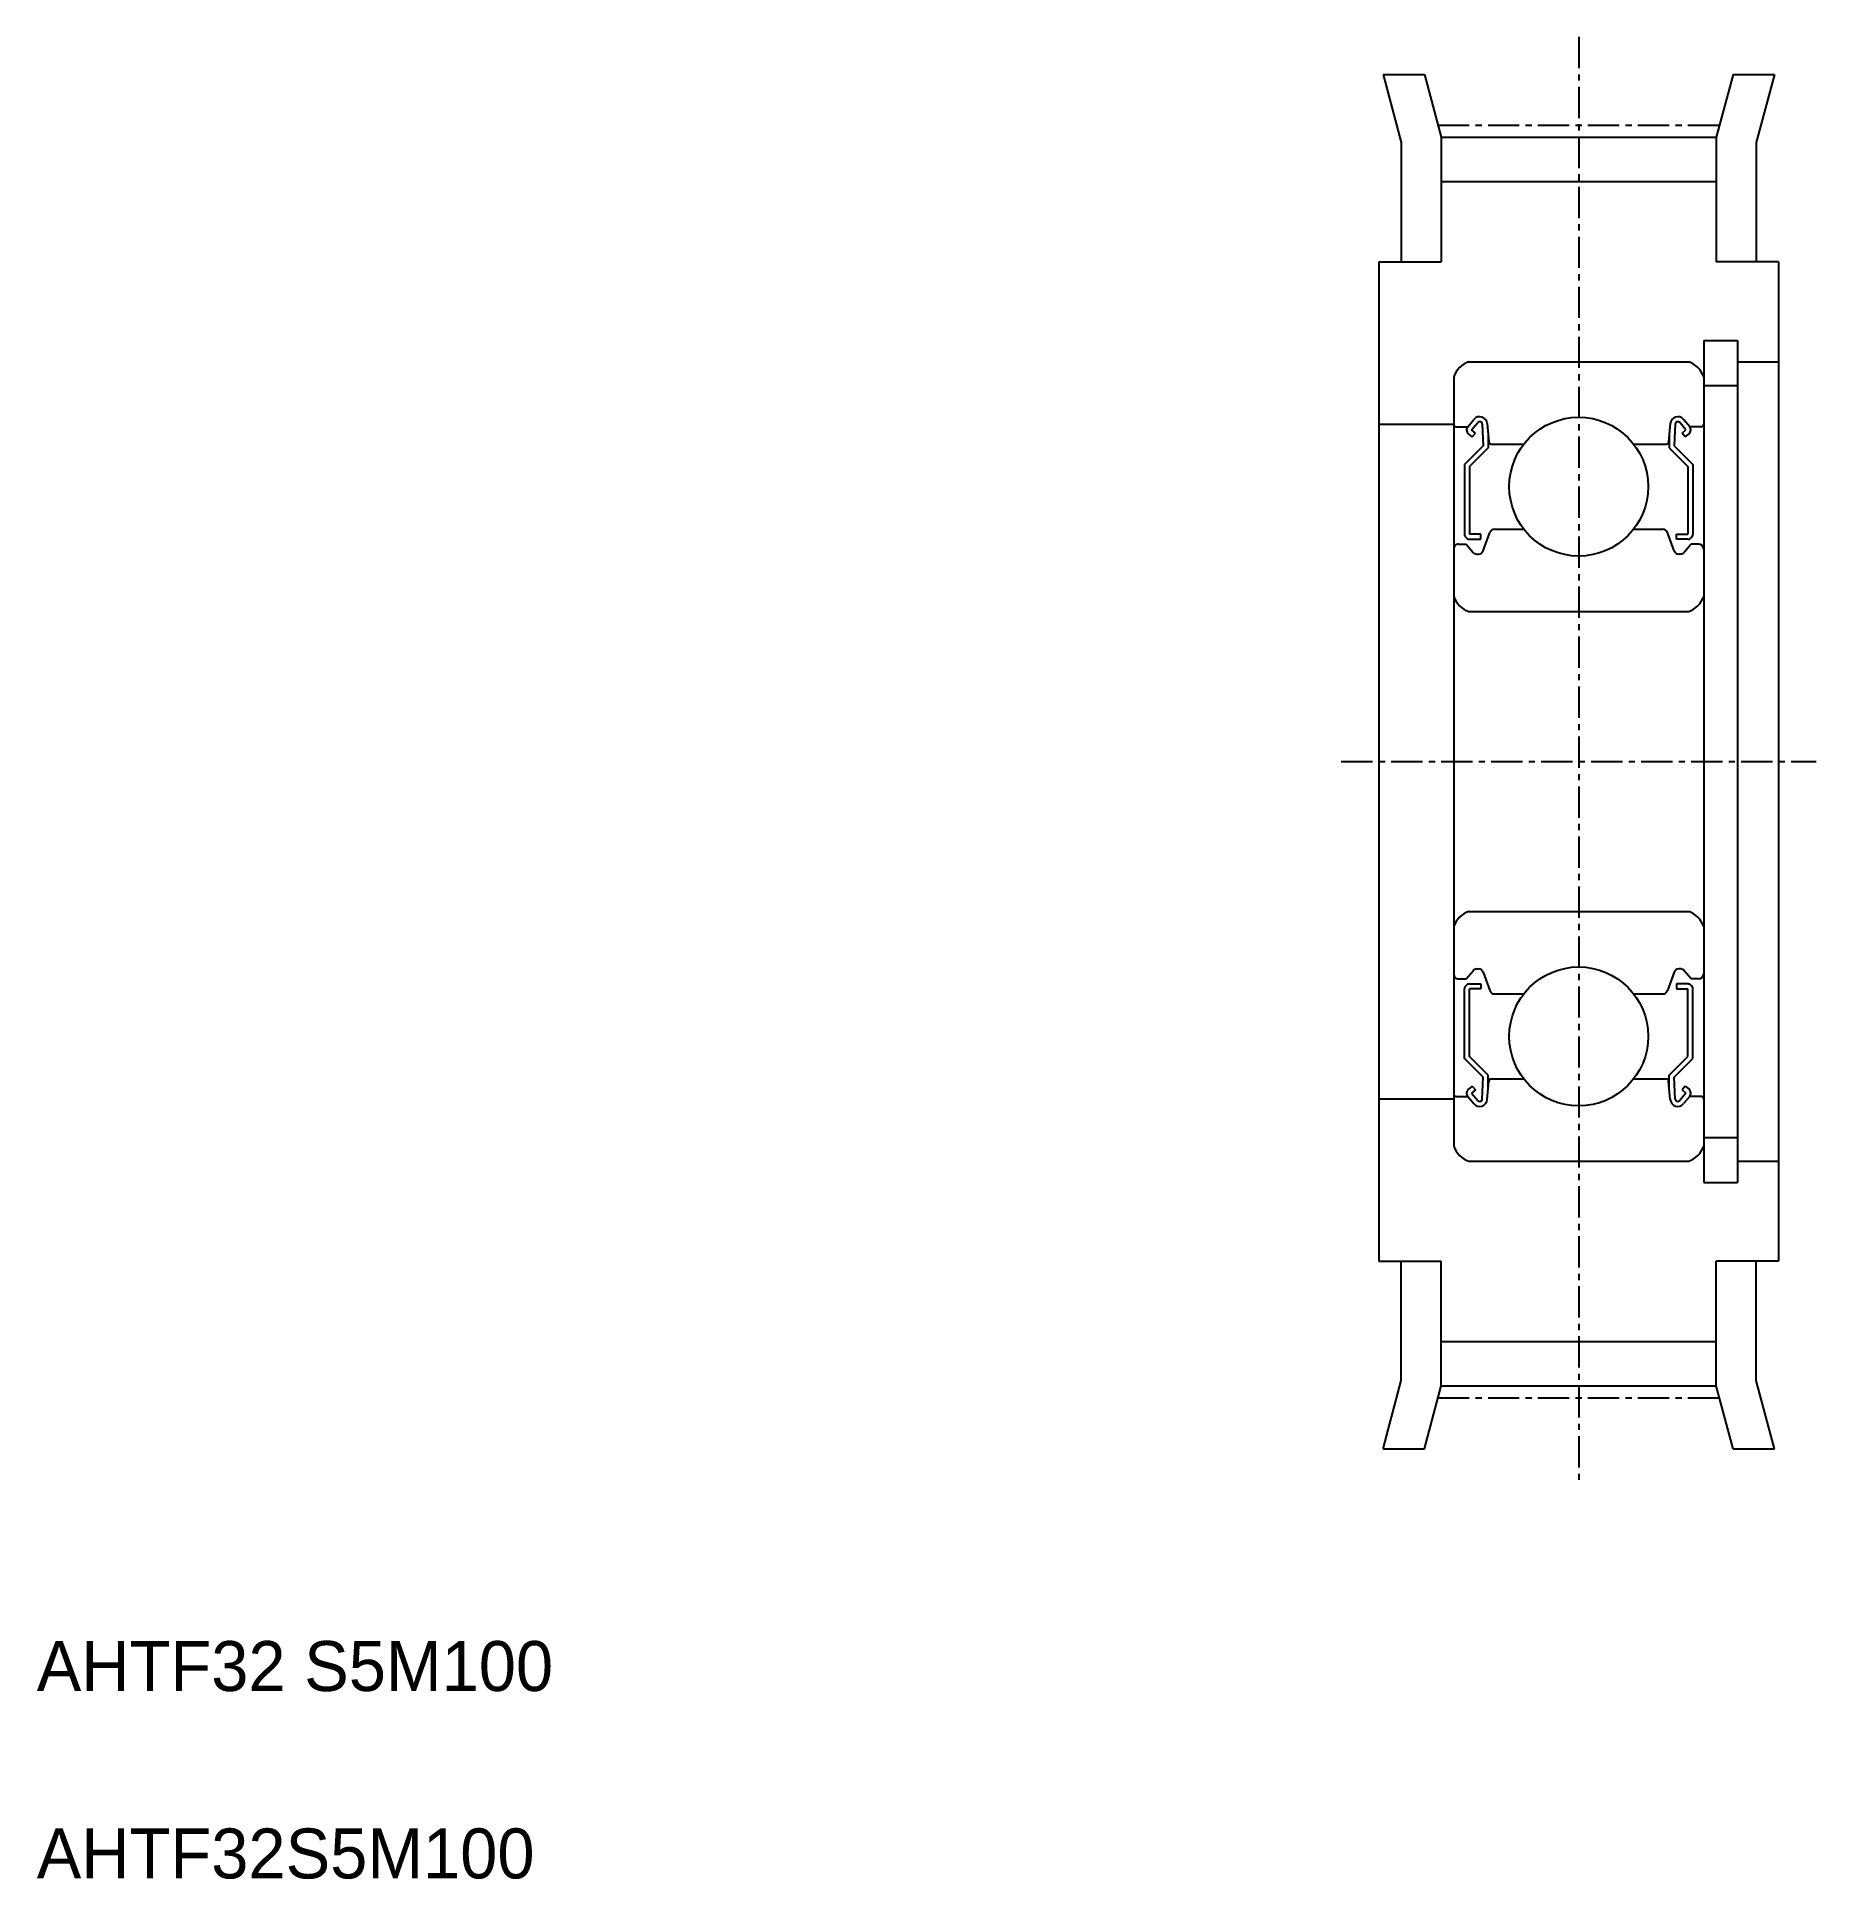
# Model space of a CAD drawing. Extents: x 5 to 76.2, y 5 to 78.7.
import ezdxf

# ---------------------------------------------------------------- set-up
doc = ezdxf.new("R2010")
doc.units = 0
doc.linetypes.add('CENTER', pattern=[2, 1.25, -0.25, 0.25, -0.25])
doc.layers.get('0').update_dxf_attribs({"linetype": 'CONTINUOUS'})
doc.layers.add('CENTER', color=1, linetype='CENTER')

msp = doc.modelspace()

# ---------------------------------------------------------------- linework, layer by layer
at = {"color": 7, "linetype": 'CONTINUOUS'}
for p, q in [((58.866, 77.198), (60.522, 77.198)), ((58.866, 77.198), (59.596, 74.473)), ((60.522, 77.198), (61.196, 74.683)), ((72.87, 77.198), (72.196, 74.683)), ((72.87, 77.198), (74.526, 77.198)), ((74.526, 77.198), (73.796, 74.473)), ((59.596, 74.473), (59.596, 69.698)), ((61.196, 74.683), (61.196, 69.698)), ((61.196, 74.683), (72.196, 74.683)), ((72.196, 74.683), (72.196, 69.698)), ((73.796, 74.473), (73.796, 69.698)), ((61.196, 72.913), (72.196, 72.913)), ((58.696, 69.698), (61.196, 69.698)), ((58.696, 69.698), (58.696, 29.698)), ((74.696, 69.698), (72.196, 69.698)), ((74.696, 69.698), (74.696, 29.698)), ((71.696, 66.548), (73.046, 66.548)), ((71.696, 66.548), (71.696, 32.848)), ((73.046, 66.548), (73.046, 32.848)), ((62.296, 65.698), (71.096, 65.698)), ((73.046, 65.698), (74.696, 65.698)), ((61.696, 65.098), (61.696, 34.298)), ((71.696, 65.098), (71.696, 34.298)), ((71.696, 64.748), (73.046, 64.748)), ((58.696, 63.198), (61.696, 63.198)), ((61.796, 63.098), (62.256, 63.098)), ((62.256, 63.098), (62.501, 63.39)), ((62.434, 62.688), (62.281, 62.816)), ((62.409, 62.969), (62.654, 63.261)), ((62.562, 62.841), (62.409, 62.969)), ((62.434, 62.688), (62.562, 62.841)), ((62.836, 63.204), (62.879, 62.331)), ((63.035, 63.221), (63.099, 62.489)), ((63.079, 62.718), (63.079, 62.248)), ((70.357, 63.221), (70.293, 62.489)), ((70.313, 62.718), (70.313, 62.248)), ((70.556, 63.204), (70.513, 62.331)), ((70.983, 62.969), (70.738, 63.261)), ((70.83, 62.841), (70.983, 62.969)), ((70.958, 62.688), (70.83, 62.841)), ((71.136, 63.098), (70.891, 63.39)), ((70.958, 62.688), (71.111, 62.816)), ((71.596, 63.098), (71.136, 63.098)), ((62.879, 62.331), (62.129, 61.581)), ((63.079, 62.248), (62.329, 61.498)), ((63.199, 62.398), (64.499, 62.398)), ((68.893, 62.398), (70.193, 62.398)), ((70.313, 62.248), (71.063, 61.498)), ((70.513, 62.331), (71.263, 61.581)), ((62.129, 61.581), (62.129, 58.798)), ((62.329, 61.498), (62.329, 58.798)), ((71.063, 61.498), (71.063, 58.798)), ((71.263, 61.581), (71.263, 58.798)), ((63.334, 58.998), (64.499, 58.998)), ((68.893, 58.998), (70.058, 58.998)), ((61.896, 58.398), (62.196, 58.398)), ((62.196, 58.398), (62.472, 58.069)), ((62.779, 58.798), (62.329, 58.798)), ((62.329, 58.598), (62.779, 58.598)), ((62.779, 58.598), (62.779, 58.798)), ((62.878, 58.13), (63.146, 58.866)), ((70.514, 58.13), (70.246, 58.866)), ((70.613, 58.798), (71.063, 58.798)), ((70.613, 58.598), (70.613, 58.798)), ((71.063, 58.598), (70.613, 58.598)), ((71.196, 58.398), (70.92, 58.069)), ((71.496, 58.398), (71.196, 58.398)), ((62.625, 57.998), (62.69, 57.998)), ((70.767, 57.998), (70.702, 57.998)), ((62.296, 55.698), (71.096, 55.698)), ((62.296, 43.698), (71.096, 43.698)), ((62.196, 40.998), (62.472, 41.327)), ((62.625, 41.398), (62.69, 41.398)), ((70.767, 41.398), (70.702, 41.398)), ((71.196, 40.998), (70.92, 41.327)), ((61.896, 40.998), (62.196, 40.998)), ((62.129, 37.815), (62.129, 40.598)), ((62.329, 40.798), (62.779, 40.798)), ((62.329, 37.898), (62.329, 40.598)), ((62.779, 40.598), (62.329, 40.598)), ((62.779, 40.798), (62.779, 40.598)), ((62.878, 41.266), (63.146, 40.53)), ((70.514, 41.266), (70.246, 40.53)), ((71.063, 40.798), (70.613, 40.798)), ((70.613, 40.798), (70.613, 40.598)), ((70.613, 40.598), (71.063, 40.598)), ((71.063, 37.898), (71.063, 40.598)), ((71.496, 40.998), (71.196, 40.998)), ((71.263, 37.815), (71.263, 40.598)), ((63.334, 40.398), (64.499, 40.398)), ((68.893, 40.398), (70.058, 40.398)), ((62.879, 37.065), (62.129, 37.815)), ((63.079, 37.148), (62.329, 37.898)), ((70.313, 37.148), (71.063, 37.898)), ((70.513, 37.065), (71.263, 37.815)), ((62.836, 36.192), (62.879, 37.065)), ((63.035, 36.175), (63.099, 36.907)), ((63.079, 36.678), (63.079, 37.148)), ((63.199, 36.998), (64.499, 36.998)), ((68.893, 36.998), (70.193, 36.998)), ((70.357, 36.175), (70.293, 36.907)), ((70.313, 36.678), (70.313, 37.148)), ((70.556, 36.192), (70.513, 37.065)), ((58.696, 36.198), (61.696, 36.198)), ((61.796, 36.298), (62.256, 36.298)), ((62.256, 36.298), (62.501, 36.006)), ((62.434, 36.708), (62.281, 36.58)), ((62.562, 36.555), (62.409, 36.427)), ((62.409, 36.427), (62.654, 36.135)), ((62.434, 36.708), (62.562, 36.555)), ((70.983, 36.427), (70.738, 36.135)), ((70.958, 36.708), (70.83, 36.555)), ((70.83, 36.555), (70.983, 36.427)), ((71.136, 36.298), (70.891, 36.006)), ((70.958, 36.708), (71.111, 36.58)), ((71.596, 36.298), (71.136, 36.298)), ((71.696, 34.648), (73.046, 34.648)), ((62.296, 33.698), (71.096, 33.698)), ((73.046, 33.698), (74.696, 33.698)), ((71.696, 32.848), (73.046, 32.848)), ((58.696, 29.698), (61.196, 29.698)), ((59.596, 24.924), (59.596, 29.698)), ((61.196, 24.713), (61.196, 29.698)), ((72.196, 24.713), (72.196, 29.698)), ((74.696, 29.698), (72.196, 29.698)), ((73.796, 24.924), (73.796, 29.698)), ((61.196, 26.483), (72.196, 26.483)), ((58.866, 22.198), (59.596, 24.924)), ((60.522, 22.198), (61.196, 24.713)), ((61.196, 24.713), (72.196, 24.713)), ((72.87, 22.198), (72.196, 24.713)), ((74.526, 22.198), (73.796, 24.924)), ((58.866, 22.198), (60.522, 22.198)), ((72.87, 22.198), (74.526, 22.198))]:
    msp.add_line(p, q, dxfattribs=at)
for centre in [(66.696, 60.698), (66.696, 38.698)]:
    msp.add_circle(centre, 2.778, dxfattribs=at)
for centre, radius, start, end in [((62.636, 64.758), 1, 109.89587, 160.10384), ((70.756, 64.758), 1, 19.89609, 70.10406), ((62.733, 63.195), 0.303, 4.92062, 139.95221), ((70.659, 63.195), 0.303, 40.04773, 175.07916), ((61.796, 63.198), 0.1, 179.99995, 270.00049), ((62.409, 62.969), 0.2, 139.86435, 230.08409), ((62.733, 63.195), 0.103, 4.99361, 140.12268), ((70.659, 63.195), 0.103, 39.87729, 175.00583), ((70.983, 62.969), 0.2, 309.91553, 40.13544), ((71.596, 63.198), 0.1, 269.99927, 0), ((63.199, 62.498), 0.1, 185.14265, 270.00049), ((70.193, 62.498), 0.1, 269.99927, 354.85718), ((63.334, 58.798), 0.2, 89.99969, 160.11459), ((70.058, 58.798), 0.2, 19.88535, 89.99997), ((61.896, 58.198), 0.2, 89.99969, 179.99995), ((62.329, 58.798), 0.2, 179.99995, 270.00024), ((71.063, 58.798), 0.2, 269.99951, 0), ((71.496, 58.198), 0.2, 0, 89.99997), ((62.625, 58.198), 0.2, 220.13518, 270.00024), ((62.69, 58.198), 0.2, 270.00024, 340.11475), ((70.702, 58.198), 0.2, 199.88498, 269.99951), ((70.767, 58.198), 0.2, 269.99951, 319.8645), ((62.636, 56.639), 1, 199.8958, 250.10397), ((70.756, 56.639), 1, 289.896, 340.104), ((62.636, 42.758), 1, 109.89603, 160.1042), ((70.756, 42.758), 1, 19.896, 70.104), ((62.625, 41.198), 0.2, 89.99976, 139.86482), ((62.69, 41.198), 0.2, 19.88525, 89.99976), ((70.702, 41.198), 0.2, 90.00049, 160.11502), ((70.767, 41.198), 0.2, 40.1355, 90.00049), ((61.896, 41.198), 0.2, 180.00005, 270.00031), ((62.329, 40.598), 0.2, 89.99976, 180.00005), ((71.063, 40.598), 0.2, 0, 90.00049), ((71.496, 41.198), 0.2, 270.00003, 0), ((63.334, 40.598), 0.2, 199.88541, 270.00031), ((70.058, 40.598), 0.2, 270.00003, 340.11465), ((63.199, 36.898), 0.1, 89.99951, 174.85735), ((70.193, 36.898), 0.1, 5.14282, 90.00073), ((61.796, 36.198), 0.1, 89.99951, 180.00005), ((62.409, 36.427), 0.2, 129.91591, 220.13565), ((62.733, 36.201), 0.303, 220.04779, 355.07938), ((62.733, 36.201), 0.103, 219.87732, 355.00639), ((70.659, 36.201), 0.303, 184.92084, 319.95227), ((70.659, 36.201), 0.103, 184.99417, 320.12271), ((70.983, 36.427), 0.2, 319.86456, 50.08447), ((71.596, 36.198), 0.1, 0, 90.00073), ((62.636, 34.639), 1, 199.89616, 250.10413), ((70.756, 34.639), 1, 289.89594, 340.10391)]:
    msp.add_arc(centre, radius, start, end, dxfattribs=at)
at = {"layer": 'CENTER', "color": 1, "linetype": 'CENTER'}
for p, q in [((66.696, 78.698), (66.696, 20.698)), ((61.067, 75.163), (72.324, 75.163)), ((57.196, 49.698), (76.196, 49.698)), ((61.067, 24.233), (72.324, 24.233))]:
    msp.add_line(p, q, dxfattribs=at)

# ---------------------------------------------------------------- texts
at = {"color": 7, "linetype": 'CONTINUOUS'}
for s, p in [('AHTF32 S5M100', (5, 12.5)), ('AHTF32S5M100', (5, 5))]:
    msp.add_text(s, height=2, dxfattribs=at).set_placement(p)

doc.saveas('drawing.dxf')
